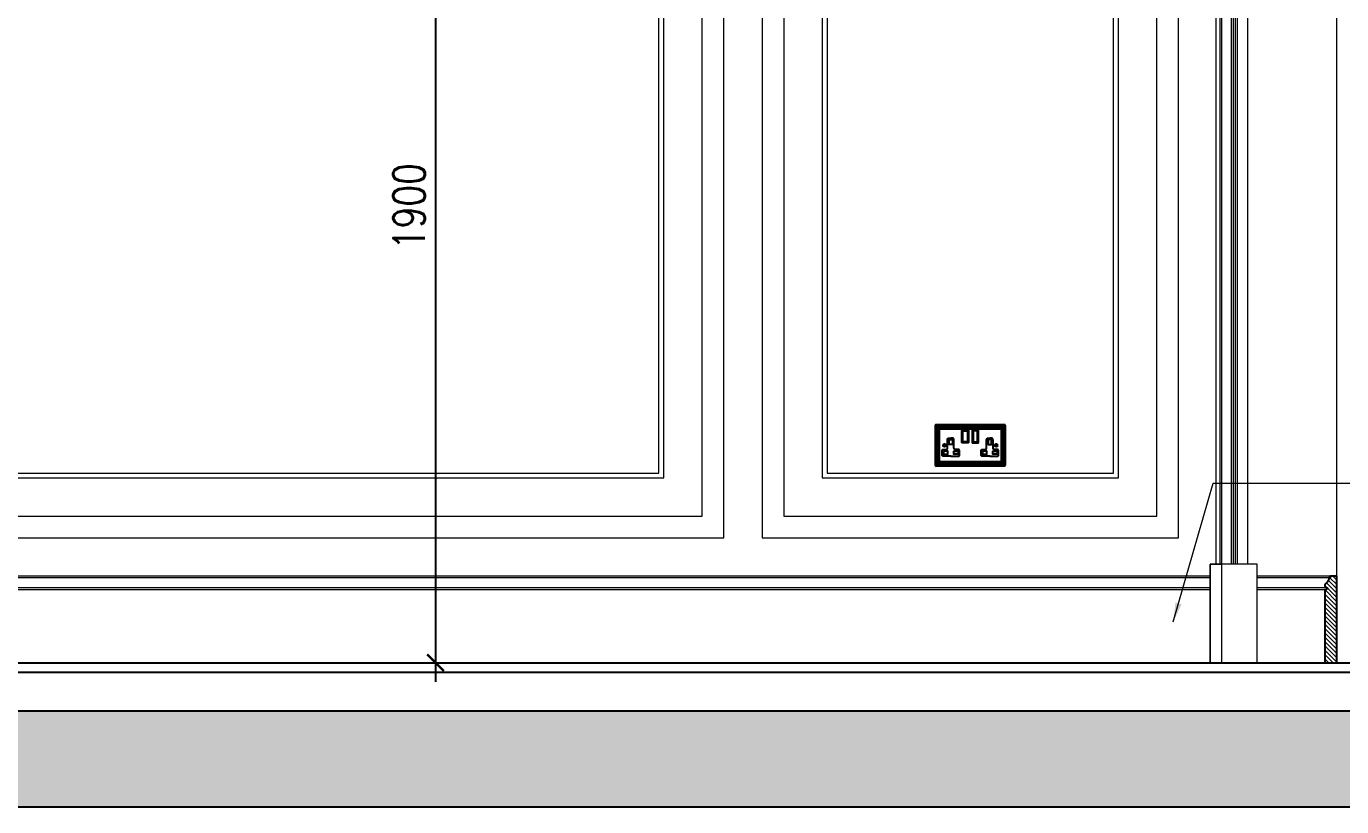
# Model space of a CAD drawing. Header units: millimetres. Extents: x -10942 to 92711, y -16583 to 30009.
# Drawn here: x 46776 to 49515, y 18562 to 20188 of the extents above; entities that cross this region are included whole.
import ezdxf

# ---------------------------------------------------------------- set-up
doc = ezdxf.new("R2010")
doc.units = ezdxf.units.MM
doc.header["$LTSCALE"] = 1000
doc.header["$MEASUREMENT"] = 0
doc.linetypes.add('DASHED', pattern=[0.75, 0.5, -0.25])
doc.linetypes.add('HIDDEN', pattern=[0.375, 0.25, -0.125])
for name, color, linetype in [('A-DIM', 9, 'Continuous'), ('A-Hidden', 8, 'HIDDEN'), ('Layer1', 1, 'Continuous'), ('Layer3', 3, 'Continuous'), ('Layer7', 8, 'Continuous'), ('WOOD', 23, 'Continuous'), ('WOOD 01', 34, 'Continuous')]:
    doc.layers.add(name, color=color, linetype=linetype)
for name, color, linetype, lineweight in [('A-RNDR-PLST', 1, 'Continuous', 9), ('GRC', 41, 'Continuous', 0), ('ID-NOTES', 3, 'Continuous', 0)]:
    doc.layers.add(name, color=color, linetype=linetype, lineweight=lineweight)
doc.styles.add('ST9', font='romans.shx', dxfattribs={"width": 0.8})
doc.styles.add('ZZ-Dim All', font='romans.shx', dxfattribs={"width": 0.8})
doc.dimstyles.new('DIM 0200', dxfattribs={"dimscale": 200, "dimtxt": 1, "dimasz": 0.8, "dimexe": 0.5, "dimexo": 1, "dimgap": 0.4, "dimtad": 1, "dimdec": 0, "dimrnd": 10, "dimdsep": 46, "dimtxsty": 'ZZ-Dim All', "dimblk1": 'ARCHTICK', "dimblk2": 'ARCHTICK', "dimsah": 1, "dimcen": 1, "dimdle": 0.5, "dimclrd": 256, "dimclre": 256, "dimclrt": 256, "dimadec": 0, "dimazin": 2, "dimtfac": 1, "dimtdec": 0, "dimtix": 1, "dimtmove": 2, "dimatfit": 2, "dimfxl": 1, "dimfxlon": 1, "dimtolj": 1, "dimtzin": 0, "dimlwd": -1, "dimlwe": -1, "dimarcsym": 0})
doc.dimstyles.new('DIM-20', dxfattribs={"dimscale": 1000, "dimtxt": 0.044, "dimasz": 0.035, "dimexe": 0.022, "dimexo": 0.022, "dimgap": 0.022, "dimtad": 1, "dimdec": 0, "dimzin": 0, "dimdsep": 46, "dimtxsty": 'ST9', "dimblk1": 'ARCHTICK', "dimblk2": 'ARCHTICK', "dimsah": 1, "dimcen": 0.088, "dimdle": 0.04, "dimclrd": 256, "dimclre": 256, "dimclrt": 3, "dimadec": 0, "dimazin": 0, "dimtfac": 1, "dimtdec": 0, "dimtix": 1, "dimtofl": 0, "dimtmove": 1, "dimatfit": 3, "dimldrblk": 'CLOSED', "dimfxl": 1, "dimtolj": 1, "dimtzin": 0, "dimarcsym": 0})

# ---------------------------------------------------------------- blocks, each defined once
blk = doc.blocks.new('Wandsworth double socket')
at = {"layer": 'Layer7', "color": 1}
for p, q in [((4826.8, 1707.7), (4831.8, 1711)), ((4938.2, 1711.8), (4935, 1706.7))]:
    blk.add_line(p, q, dxfattribs=at)
for points in [[(4812, 1666.4), (4954, 1666.4, 0.414214), (4956, 1668.4), (4956, 1750.4, 0.414214), (4954, 1752.4), (4812, 1752.4, 0.414214), (4810, 1750.4), (4810, 1668.4, 0.414214)], [(4819, 1745.9), (4947, 1745.9, -0.414214), (4949, 1743.9), (4949, 1674.9, -0.414214), (4947, 1672.9), (4819, 1672.9, -0.414214), (4817, 1674.9), (4817, 1743.9, -0.414214)], [(4866.7, 1741.4), (4878.1, 1741.4, -0.414214), (4879.1, 1740.4), (4879.1, 1715.6, -0.414214), (4878.1, 1714.6), (4866.7, 1714.6, -0.414214), (4865.7, 1715.6), (4865.7, 1740.4, -0.414214)], [(4899.3, 1741.4), (4887.8, 1741.4, 0.414214), (4886.8, 1740.4), (4886.8, 1715.6, 0.414214), (4887.8, 1714.6), (4899.3, 1714.6, 0.414214), (4900.3, 1715.6), (4900.3, 1740.4, 0.414214)]]:
    blk.add_lwpolyline(points, format="xyb", close=True, dxfattribs=at)
for points in [[(4812, 1668.4), (4954, 1668.4), (4954, 1750.4), (4812, 1750.4)], [(4819, 1743.9), (4947, 1743.9), (4947, 1674.9), (4819, 1674.9)], [(4867.7, 1739.4), (4877.1, 1739.4), (4877.1, 1716.6), (4867.7, 1716.6)], [(4898.3, 1739.4), (4888.8, 1739.4), (4888.8, 1716.6), (4898.3, 1716.6)], [(4839.1, 1721.7), (4845.6, 1721.7), (4845.6, 1711.2), (4839.1, 1711.2)], [(4926.9, 1721.7), (4920.3, 1721.7), (4920.3, 1711.2), (4926.9, 1711.2)], [(4827.2, 1697.6), (4827.2, 1691), (4836.1, 1691), (4836.1, 1697.6)], [(4857.4, 1697.6), (4857.4, 1691), (4848.6, 1691), (4848.6, 1697.6)], [(4908.5, 1697.6), (4908.5, 1691), (4917.4, 1691), (4917.4, 1697.6)], [(4938.7, 1697.6), (4938.7, 1691), (4929.8, 1691), (4929.8, 1697.6)]]:
    blk.add_lwpolyline(points, close=True, dxfattribs=at)
for points in [[(4842.3, 1686.7), (4827.1, 1686.7, -0.414214), (4824.1, 1689.7), (4824.1, 1697.7, -0.414214), (4827.1, 1700.7), (4832.6, 1700.7, 0.414214), (4835.6, 1703.7), (4835.6, 1721.4, -0.414214), (4838.6, 1724.4), (4842.3, 1724.4)], [(4842.3, 1686.7), (4857.6, 1686.7, 0.414214), (4860.6, 1689.7), (4860.6, 1697.7, 0.414214), (4857.6, 1700.7), (4852, 1700.7, -0.414214), (4849, 1703.7), (4849, 1721.4, 0.414214), (4846, 1724.4), (4842.3, 1724.4)], [(4923.6, 1686.7), (4908.3, 1686.7, -0.414214), (4905.3, 1689.7), (4905.3, 1697.7, -0.414214), (4908.3, 1700.7), (4913.9, 1700.7, 0.414214), (4916.9, 1703.7), (4916.9, 1721.4, -0.414214), (4919.9, 1724.4), (4923.6, 1724.4)], [(4923.6, 1686.7), (4938.8, 1686.7, 0.414214), (4941.8, 1689.7), (4941.8, 1697.7, 0.414214), (4938.8, 1700.7), (4933.3, 1700.7, -0.414214), (4930.3, 1703.7), (4930.3, 1721.4, 0.414214), (4927.3, 1724.4), (4923.6, 1724.4)]]:
    blk.add_lwpolyline(points, format="xyb", dxfattribs=at)
for centre, radius in [((4814.5, 1748.1), 1.74), ((4814.5, 1744.6), 1.74), ((4814.5, 1741.1), 1.74), ((4814.5, 1737.6), 1.74), ((4814.5, 1734.1), 1.74), ((4814.5, 1730.5), 1.74), ((4814.5, 1727), 1.74), ((4818, 1748.1), 1.74), ((4821.5, 1748.1), 1.74), ((4825, 1748.1), 1.74), ((4828.5, 1748.1), 1.74), ((4832, 1748.1), 1.74), ((4835.5, 1748.1), 1.74), ((4839, 1748.1), 1.74), ((4842.6, 1748.1), 1.74), ((4846.1, 1748.1), 1.74), ((4849.6, 1748.1), 1.74), ((4853.1, 1748.1), 1.74), ((4856.6, 1748.1), 1.74), ((4860.1, 1748.1), 1.74), ((4863.6, 1748.1), 1.74), ((4867.1, 1748.1), 1.74), ((4870.7, 1748.1), 1.74), ((4874.2, 1748.1), 1.74), ((4877.7, 1748.1), 1.74), ((4881.2, 1748.1), 1.74), ((4884.7, 1748.1), 1.74), ((4888.2, 1748.1), 1.74), ((4891.7, 1748.1), 1.74), ((4895.3, 1748.1), 1.74), ((4898.8, 1748.1), 1.74), ((4902.3, 1748.1), 1.74), ((4905.8, 1748.1), 1.74), ((4909.3, 1748.1), 1.74), ((4912.8, 1748.1), 1.74), ((4916.3, 1748.1), 1.74), ((4919.8, 1748.1), 1.74), ((4923.4, 1748.1), 1.74), ((4926.9, 1748.1), 1.74), ((4930.4, 1748.1), 1.74), ((4933.9, 1748.1), 1.74), ((4937.4, 1748.1), 1.74), ((4940.9, 1748.1), 1.74), ((4944.4, 1748.1), 1.74), ((4947.9, 1748.1), 1.74), ((4951.5, 1748.1), 1.74), ((4951.5, 1744.6), 1.74), ((4951.5, 1741.1), 1.74), ((4951.5, 1737.6), 1.74), ((4951.5, 1734.1), 1.74), ((4951.5, 1730.5), 1.74), ((4951.5, 1727), 1.74), ((4814.5, 1723.5), 1.74), ((4814.5, 1720), 1.74), ((4814.5, 1716.5), 1.74), ((4814.5, 1713), 1.74), ((4814.5, 1709.5), 1.74), ((4814.5, 1706), 1.74), ((4814.5, 1702.4), 1.74), ((4814.5, 1698.9), 1.74), ((4829.3, 1709.4), 3), ((4936.7, 1709.4), 3), ((4951.5, 1723.5), 1.74), ((4951.5, 1720), 1.74), ((4951.5, 1716.5), 1.74), ((4951.5, 1713), 1.74), ((4951.5, 1709.5), 1.74), ((4951.5, 1706), 1.74), ((4951.5, 1702.4), 1.74), ((4951.5, 1698.9), 1.74), ((4814.5, 1695.4), 1.74), ((4814.5, 1691.9), 1.74), ((4814.5, 1688.4), 1.74), ((4814.5, 1684.9), 1.74), ((4814.5, 1681.4), 1.74), ((4814.5, 1677.9), 1.74), ((4814.5, 1674.3), 1.74), ((4814.5, 1670.6), 1.74), ((4818, 1670.6), 1.74), ((4821.5, 1670.6), 1.74), ((4825, 1670.6), 1.74), ((4828.5, 1670.6), 1.74), ((4832, 1670.6), 1.74), ((4835.5, 1670.6), 1.74), ((4839, 1670.6), 1.74), ((4842.6, 1670.6), 1.74), ((4846.1, 1670.6), 1.74), ((4849.6, 1670.6), 1.74), ((4853.1, 1670.6), 1.74), ((4856.6, 1670.6), 1.74), ((4860.1, 1670.6), 1.74), ((4863.6, 1670.6), 1.74), ((4867.1, 1670.6), 1.74), ((4870.7, 1670.6), 1.74), ((4874.2, 1670.6), 1.74), ((4877.7, 1670.6), 1.74), ((4881.2, 1670.6), 1.74), ((4884.7, 1670.6), 1.74), ((4888.2, 1670.6), 1.74), ((4891.7, 1670.6), 1.74), ((4895.3, 1670.6), 1.74), ((4898.8, 1670.6), 1.74), ((4902.3, 1670.6), 1.74), ((4905.8, 1670.6), 1.74), ((4909.3, 1670.6), 1.74), ((4912.8, 1670.6), 1.74), ((4916.3, 1670.6), 1.74), ((4919.8, 1670.6), 1.74), ((4923.4, 1670.6), 1.74), ((4926.9, 1670.6), 1.74), ((4930.4, 1670.6), 1.74), ((4933.9, 1670.6), 1.74), ((4937.4, 1670.6), 1.74), ((4940.9, 1670.6), 1.74), ((4944.4, 1670.6), 1.74), ((4947.9, 1670.6), 1.74), ((4951.5, 1695.4), 1.74), ((4951.5, 1691.9), 1.74), ((4951.5, 1688.4), 1.74), ((4951.5, 1684.9), 1.74), ((4951.5, 1681.4), 1.74), ((4951.5, 1677.9), 1.74), ((4951.5, 1674.3), 1.74), ((4951.5, 1670.6), 1.74)]:
    blk.add_circle(centre, radius, dxfattribs=at)
blk = doc.blocks.new('_ARCHTICK')
at = {"color": 0, "linetype": 'ByBlock', "const_width": 0.15}
blk.add_lwpolyline([(-0.5, -0.5), (0.5, 0.5)], dxfattribs=at)
blk = doc.blocks.new('*D229')
at = {"layer": 'A-DIM', "lineweight": -2, "transparency": 16777216}
for p, q in [((47628, 20802.1), (47628, 18822.1)), ((47112, 20762.1), (47650, 20762.1)), ((47130.6, 18862.1), (47650, 18862.1))]:
    blk.add_line(p, q, dxfattribs=at)
at = {"layer": 'Defpoints', "color": 0, "transparency": 16777216}
for p in [(47090, 20762.1, 0), (47108.6, 18862.1, 0), (47628, 18862.1)]:
    blk.add_point(p, dxfattribs=at)
at = {"layer": 'A-DIM', "lineweight": -2, "transparency": 16777216, "xscale": 35, "yscale": 35, "zscale": 35}
for p, rotation in [((47628, 20762.1), 90), ((47628, 18862.1), 270)]:
    blk.add_blockref('_ARCHTICK', p, dxfattribs=dict(at, rotation=rotation))
at = {"layer": 'A-DIM', "color": 3, "transparency": 16777216, "insert": (47573, 19812.1), "char_height": 66, "attachment_point": 5, "rotation": 90, "style": 'ST9'}
blk.add_mtext('\\A1;1900', dxfattribs=at)
blk = doc.blocks.new('_CLOSED')
at = {"color": 0, "linetype": 'ByBlock'}
for p, q in [((-1, 0.167), (0, 0)), ((-1, 0.167), (-1, -0.167)), ((0, 0), (-1, -0.167)), ((0, 0), (-1, 0))]:
    blk.add_line(p, q, dxfattribs=at)

msp = doc.modelspace()

# ---------------------------------------------------------------- hatches: boundary and pattern name
at = {"layer": 'Layer7'}
h = msp.add_hatch(dxfattribs=at)
h.set_pattern_fill('AR-CONC', color=256, scale=10, style=0)
h.set_pattern_definition([(50, (21065.793, 29239.3), (71.72602, -6.27521), [7.5, -82.5]), (355, (21065.79, 29239.3), (-13.87513, 75.21921), [6, -66]), (100.4514, (21071.77, 29238.78), (57.85094, 68.94395), [6.37402, -70.11421]), (46.1842, (21065.79, 29259.3), (106.7241, -16.5519), [11.25, -123.75]), (96.6356, (21074.69, 29257.92), (93.46627, 97.4118), [9.56103, -105.1713]), (351.1842, (21065.79, 29259.3), (93.4662, 97.41186), [9, -99]), (21, (21075.793, 29254.3), (59.6907, -40.26189), [7.5, -82.5]), (326, (21075.79, 29254.3), (24.33153, 72.515), [6, -66]), (71.4514, (21080.77, 29250.95), (84.02226, 32.25305), [6.37402, -70.11421]), (37.5, (21065.793, 29239.302), (1.215986, 33.289385), [0, -65.2, 0, -67, 0, -66.25]), (7.5, (21065.793, 29239.302), (26.306954, 39.44117), [0, -38.2, 0, -63.7, 0, -25.25]), (327.5, (21043.493, 29239.302), (53.382244, -2.255487), [0, -25, 0, -78, 0, -103.5]), (317.5, (21033.493, 29239.302), (58.31862, 10.0105), [0, -32.5, 0, -51.8, 0, -73.5])])
h.paths.add_polyline_path([(39270.2, 18762.1), (39270.2, 18562.1), (50068.3, 18562.1), (50068.3, 18762.1)])
at = {"layer": 'WOOD', "lineweight": 0}
h = msp.add_hatch(dxfattribs=at)
h.set_pattern_fill('ANSI31', color=256, scale=2, angle=180, style=0)
h.set_pattern_definition([(315, (44434.123, 21105.2196), (-4.490128, -4.490128), [])])
edge = h.paths.add_edge_path()
edge.add_line((49505, 18862.1), (49505, 19042.1))
edge.add_line((49505, 19042.1), (49491, 19042.1))
edge.add_line((49491, 19042.1), (49491, 19039.1))
edge.add_line((49491, 19039.1), (49488, 19039.1))
edge.add_line((49488, 19039.1), (49488, 19038.9))
edge.add_line((49488, 19038.9), (49488.1, 19038.8))
edge.add_line((49488.1, 19038.8), (49488.1, 19038.7))
edge.add_line((49488.1, 19038.7), (49488.1, 19038.6))
edge.add_line((49488.1, 19038.6), (49488.1, 19038.5))
edge.add_line((49488.1, 19038.5), (49488.1, 19038.4))
edge.add_line((49488.1, 19038.4), (49488.1, 19038.3))
edge.add_line((49488.1, 19038.3), (49488.1, 19038.2))
edge.add_line((49488.1, 19038.2), (49488.1, 19038.1))
edge.add_line((49488.1, 19038.1), (49488.1, 19038))
edge.add_line((49488.1, 19038), (49488.1, 19037.9))
edge.add_line((49488.1, 19037.9), (49488.1, 19037.8))
edge.add_line((49488.1, 19037.8), (49488.1, 19037.7))
edge.add_line((49488.1, 19037.7), (49488.1, 19037.6))
edge.add_line((49488.1, 19037.6), (49488.1, 19037.5))
edge.add_line((49488.1, 19037.5), (49488.1, 19037.4))
edge.add_line((49488.1, 19037.4), (49488.1, 19037.3))
edge.add_line((49488.1, 19037.3), (49488.1, 19037.2))
edge.add_line((49488.1, 19037.2), (49488.1, 19037.1))
edge.add_line((49488.1, 19037.1), (49488.1, 19036.9))
edge.add_line((49488.1, 19036.9), (49488.1, 19036.8))
edge.add_line((49488.1, 19036.8), (49488, 19036.7))
edge.add_line((49488, 19036.7), (49488, 19036.6))
edge.add_line((49488, 19036.6), (49488, 19036.5))
edge.add_line((49488, 19036.5), (49488, 19036.4))
edge.add_line((49488, 19036.4), (49488, 19036.3))
edge.add_line((49488, 19036.3), (49488, 19036.2))
edge.add_line((49488, 19036.2), (49488, 19036.1))
edge.add_line((49488, 19036.1), (49488, 19036))
edge.add_line((49488, 19036), (49488, 19035.9))
edge.add_line((49488, 19035.9), (49488, 19035.8))
edge.add_line((49488, 19035.8), (49487.9, 19035.7))
edge.add_line((49487.9, 19035.7), (49487.9, 19035.6))
edge.add_line((49487.9, 19035.6), (49487.9, 19035.5))
edge.add_line((49487.9, 19035.5), (49487.9, 19035.4))
edge.add_line((49487.9, 19035.4), (49487.9, 19035.3))
edge.add_line((49487.9, 19035.3), (49487.9, 19035.2))
edge.add_line((49487.9, 19035.2), (49487.9, 19035.1))
edge.add_line((49487.9, 19035.1), (49487.8, 19035))
edge.add_line((49487.8, 19035), (49487.8, 19034.8))
edge.add_line((49487.8, 19034.8), (49487.8, 19034.7))
edge.add_line((49487.8, 19034.7), (49487.8, 19034.6))
edge.add_line((49487.8, 19034.6), (49487.8, 19034.5))
edge.add_line((49487.8, 19034.5), (49487.7, 19034.4))
edge.add_line((49487.7, 19034.4), (49487.7, 19034.3))
edge.add_line((49487.7, 19034.3), (49487.7, 19034.2))
edge.add_line((49487.7, 19034.2), (49487.7, 19034.1))
edge.add_line((49487.7, 19034.1), (49487.6, 19034))
edge.add_line((49487.6, 19034), (49487.6, 19033.9))
edge.add_line((49487.6, 19033.9), (49487.6, 19033.8))
edge.add_line((49487.6, 19033.8), (49487.5, 19033.7))
edge.add_line((49487.5, 19033.7), (49487.5, 19033.6))
edge.add_line((49487.5, 19033.6), (49487.5, 19033.5))
edge.add_line((49487.5, 19033.5), (49487.4, 19033.4))
edge.add_line((49487.4, 19033.4), (49487.4, 19033.3))
edge.add_line((49487.4, 19033.3), (49487.4, 19033.2))
edge.add_line((49487.4, 19033.2), (49487.3, 19033.1))
edge.add_line((49487.3, 19033.1), (49487.3, 19033))
edge.add_line((49487.3, 19033), (49487.3, 19032.9))
edge.add_line((49487.3, 19032.9), (49487.2, 19032.8))
edge.add_line((49487.2, 19032.8), (49487.2, 19032.7))
edge.add_line((49487.2, 19032.7), (49487.1, 19032.6))
edge.add_line((49487.1, 19032.6), (49487.1, 19032.5))
edge.add_line((49487.1, 19032.5), (49487, 19032.4))
edge.add_line((49487, 19032.4), (49487, 19032.4))
edge.add_line((49487, 19032.4), (49486.9, 19032.3))
edge.add_line((49486.9, 19032.3), (49486.9, 19032.2))
edge.add_line((49486.9, 19032.2), (49486.8, 19032.1))
edge.add_line((49486.8, 19032.1), (49486.8, 19032))
edge.add_line((49486.8, 19032), (49486.7, 19031.9))
edge.add_line((49486.7, 19031.9), (49486.7, 19031.8))
edge.add_line((49486.7, 19031.8), (49486.6, 19031.7))
edge.add_line((49486.6, 19031.7), (49486.6, 19031.6))
edge.add_line((49486.6, 19031.6), (49486.5, 19031.5))
edge.add_line((49486.5, 19031.5), (49486.5, 19031.4))
edge.add_line((49486.5, 19031.4), (49486.4, 19031.3))
edge.add_line((49486.4, 19031.3), (49486.3, 19031.2))
edge.add_line((49486.3, 19031.2), (49486.3, 19031.2))
edge.add_line((49486.3, 19031.2), (49486.2, 19031.1))
edge.add_line((49486.2, 19031.1), (49486.2, 19031))
edge.add_line((49486.2, 19031), (49486.1, 19030.9))
edge.add_line((49486.1, 19030.9), (49486, 19030.8))
edge.add_line((49486, 19030.8), (49486, 19030.7))
edge.add_line((49486, 19030.7), (49485.9, 19030.6))
edge.add_line((49485.9, 19030.6), (49485.8, 19030.6))
edge.add_line((49485.8, 19030.6), (49485.8, 19030.5))
edge.add_line((49485.8, 19030.5), (49485.7, 19030.4))
edge.add_line((49485.7, 19030.4), (49485.6, 19030.3))
edge.add_line((49485.6, 19030.3), (49485.6, 19030.2))
edge.add_line((49485.6, 19030.2), (49485.5, 19030.1))
edge.add_line((49485.5, 19030.1), (49485.4, 19030.1))
edge.add_line((49485.4, 19030.1), (49485.4, 19030))
edge.add_line((49485.4, 19030), (49485.3, 19029.9))
edge.add_line((49485.3, 19029.9), (49485.2, 19029.8))
edge.add_line((49485.2, 19029.8), (49485.1, 19029.7))
edge.add_line((49485.1, 19029.7), (49485.1, 19029.7))
edge.add_line((49485.1, 19029.7), (49485, 19029.6))
edge.add_line((49485, 19029.6), (49484.9, 19029.5))
edge.add_line((49484.9, 19029.5), (49484.9, 19029.4))
edge.add_line((49484.9, 19029.4), (49484.8, 19029.3))
edge.add_line((49484.8, 19029.3), (49484.7, 19029.3))
edge.add_line((49484.7, 19029.3), (49484.6, 19029.2))
edge.add_line((49484.6, 19029.2), (49484.5, 19029.1))
edge.add_line((49484.5, 19029.1), (49484.5, 19029))
edge.add_line((49484.5, 19029), (49484.4, 19029))
edge.add_line((49484.4, 19029), (49484.3, 19028.9))
edge.add_line((49484.3, 19028.9), (49484.2, 19028.8))
edge.add_line((49484.2, 19028.8), (49484.2, 19028.8))
edge.add_line((49484.2, 19028.8), (49484.1, 19028.7))
edge.add_line((49484.1, 19028.7), (49484, 19028.6))
edge.add_line((49484, 19028.6), (49483.9, 19028.5))
edge.add_line((49483.9, 19028.5), (49483.8, 19028.5))
edge.add_line((49483.8, 19028.5), (49483.7, 19028.4))
edge.add_line((49483.7, 19028.4), (49483.7, 19028.3))
edge.add_line((49483.7, 19028.3), (49483.6, 19028.3))
edge.add_line((49483.6, 19028.3), (49483.5, 19028.2))
edge.add_line((49483.5, 19028.2), (49483.4, 19028.1))
edge.add_line((49483.4, 19028.1), (49483.3, 19028.1))
edge.add_line((49483.3, 19028.1), (49483.3, 19028))
edge.add_line((49483.3, 19028), (49483.2, 19027.9))
edge.add_line((49483.2, 19027.9), (49483.1, 19027.9))
edge.add_line((49483.1, 19027.9), (49483, 19027.8))
edge.add_line((49483, 19027.8), (49482.9, 19027.7))
edge.add_line((49482.9, 19027.7), (49482.8, 19027.7))
edge.add_line((49482.8, 19027.7), (49482.8, 19027.6))
edge.add_line((49482.8, 19027.6), (49482.7, 19027.5))
edge.add_line((49482.7, 19027.5), (49482.6, 19027.5))
edge.add_line((49482.6, 19027.5), (49482.5, 19027.4))
edge.add_line((49482.5, 19027.4), (49482.4, 19027.3))
edge.add_line((49482.4, 19027.3), (49482.4, 19027.3))
edge.add_line((49482.4, 19027.3), (49482.3, 19027.2))
edge.add_line((49482.3, 19027.2), (49482.2, 19027.1))
edge.add_line((49482.2, 19027.1), (49482.1, 19027.1))
edge.add_line((49482.1, 19027.1), (49482, 19027))
edge.add_line((49482, 19027), (49482, 19026.9))
edge.add_line((49482, 19026.9), (49481.9, 19026.9))
edge.add_line((49481.9, 19026.9), (49481.8, 19026.8))
edge.add_line((49481.8, 19026.8), (49481.7, 19026.7))
edge.add_line((49481.7, 19026.7), (49481.7, 19026.6))
edge.add_line((49481.7, 19026.6), (49481.6, 19026.6))
edge.add_line((49481.6, 19026.6), (49481.5, 19026.5))
edge.add_line((49481.5, 19026.5), (49481.4, 19026.4))
edge.add_line((49481.4, 19026.4), (49481.4, 19026.3))
edge.add_line((49481.4, 19026.3), (49481.3, 19026.2))
edge.add_line((49481.3, 19026.2), (49481.2, 19026.2))
edge.add_line((49481.2, 19026.2), (49481.2, 19026.1))
edge.add_line((49481.2, 19026.1), (49481.1, 19026))
edge.add_line((49481.1, 19026), (49481, 19025.9))
edge.add_line((49481, 19025.9), (49481, 19025.8))
edge.add_line((49481, 19025.8), (49480.9, 19025.7))
edge.add_line((49480.9, 19025.7), (49480.9, 19025.6))
edge.add_line((49480.9, 19025.6), (49480.8, 19025.6))
edge.add_line((49480.8, 19025.6), (49480.7, 19025.5))
edge.add_line((49480.7, 19025.5), (49480.7, 19025.4))
edge.add_line((49480.7, 19025.4), (49480.6, 19025.3))
edge.add_line((49480.6, 19025.3), (49480.6, 19025.2))
edge.add_line((49480.6, 19025.2), (49480.5, 19025.1))
edge.add_line((49480.5, 19025.1), (49480.5, 19025))
edge.add_line((49480.5, 19025), (49480.4, 19024.9))
edge.add_line((49480.4, 19024.9), (49480.4, 19024.8))
edge.add_line((49480.4, 19024.8), (49480.3, 19024.7))
edge.add_line((49480.3, 19024.7), (49480.3, 19024.6))
edge.add_line((49480.3, 19024.6), (49480.2, 19024.5))
edge.add_line((49480.2, 19024.5), (49480.2, 19024.4))
edge.add_line((49480.2, 19024.4), (49480.2, 19024.3))
edge.add_line((49480.2, 19024.3), (49480.1, 19024.2))
edge.add_line((49480.1, 19024.2), (49480.1, 19024.1))
edge.add_line((49480.1, 19024.1), (49480.1, 19024))
edge.add_line((49480.1, 19024), (49480, 19023.9))
edge.add_line((49480, 19023.9), (49480, 19023.8))
edge.add_line((49480, 19023.8), (49480, 19023.7))
edge.add_line((49480, 19023.7), (49480, 19023.6))
edge.add_line((49480, 19023.6), (49480, 19023.5))
edge.add_line((49480, 19023.5), (49479.9, 19023.4))
edge.add_line((49479.9, 19023.4), (49479.9, 19023.3))
edge.add_line((49479.9, 19023.3), (49479.9, 19023.2))
edge.add_line((49479.9, 19023.2), (49479.9, 19023))
edge.add_line((49479.9, 19023), (49479.9, 19022.9))
edge.add_line((49479.9, 19022.9), (49479.9, 19022.8))
edge.add_line((49479.9, 19022.8), (49479.9, 19022.7))
edge.add_line((49479.9, 19022.7), (49479.9, 19022.6))
edge.add_line((49479.9, 19022.6), (49479.9, 19022.5))
edge.add_line((49479.9, 19022.5), (49479.9, 19022.4))
edge.add_line((49479.9, 19022.4), (49479.9, 19022.3))
edge.add_line((49479.9, 19022.3), (49479.9, 19022.2))
edge.add_line((49479.9, 19022.2), (49480, 19022.1))
edge.add_line((49480, 19022.1), (49480, 19022))
edge.add_line((49480, 19022), (49480, 19021.9))
edge.add_line((49480, 19021.9), (49480, 19021.7))
edge.add_line((49480, 19021.7), (49480, 19021.6))
edge.add_line((49480, 19021.6), (49480.1, 19021.5))
edge.add_line((49480.1, 19021.5), (49480.1, 19021.4))
edge.add_line((49480.1, 19021.4), (49480.1, 19021.3))
edge.add_line((49480.1, 19021.3), (49480.2, 19021.2))
edge.add_line((49480.2, 19021.2), (49480.2, 19021.1))
edge.add_line((49480.2, 19021.1), (49480.3, 19021))
edge.add_line((49480.3, 19021), (49480.3, 19020.9))
edge.add_line((49480.3, 19020.9), (49480.3, 19020.8))
edge.add_line((49480.3, 19020.8), (49480.4, 19020.7))
edge.add_line((49480.4, 19020.7), (49480.4, 19020.6))
edge.add_line((49480.4, 19020.6), (49480.5, 19020.5))
edge.add_line((49480.5, 19020.5), (49480.5, 19020.4))
edge.add_line((49480.5, 19020.4), (49480.6, 19020.3))
edge.add_line((49480.6, 19020.3), (49480.7, 19020.2))
edge.add_line((49480.7, 19020.2), (49480.7, 19020.2))
edge.add_line((49480.7, 19020.2), (49480.8, 19020.1))
edge.add_line((49480.8, 19020.1), (49480.8, 19020))
edge.add_line((49480.8, 19020), (49480.9, 19019.9))
edge.add_line((49480.9, 19019.9), (49481, 19019.8))
edge.add_line((49481, 19019.8), (49481.1, 19019.7))
edge.add_line((49481.1, 19019.7), (49481.1, 19019.7))
edge.add_line((49481.1, 19019.7), (49481.2, 19019.6))
edge.add_line((49481.2, 19019.6), (49481.3, 19019.5))
edge.add_line((49481.3, 19019.5), (49481.4, 19019.5))
edge.add_line((49481.4, 19019.5), (49481.4, 19019.4))
edge.add_line((49481.4, 19019.4), (49481.5, 19019.3))
edge.add_line((49481.5, 19019.3), (49481.6, 19019.3))
edge.add_line((49481.6, 19019.3), (49481.7, 19019.2))
edge.add_line((49481.7, 19019.2), (49481.8, 19019.2))
edge.add_line((49481.8, 19019.2), (49481.9, 19019.1))
edge.add_line((49481.9, 19019.1), (49482, 19019))
edge.add_line((49482, 19019), (49482.1, 19019))
edge.add_line((49482.1, 19019), (49482.2, 19018.9))
edge.add_line((49482.2, 19018.9), (49482.3, 19018.9))
edge.add_line((49482.3, 19018.9), (49482.4, 19018.9))
edge.add_line((49482.4, 19018.9), (49482.5, 19018.8))
edge.add_line((49482.5, 19018.8), (49482.6, 19018.8))
edge.add_line((49482.6, 19018.8), (49482.7, 19018.7))
edge.add_line((49482.7, 19018.7), (49482.8, 19018.7))
edge.add_line((49482.8, 19018.7), (49482.9, 19018.7))
edge.add_line((49482.9, 19018.7), (49483, 19018.6))
edge.add_line((49483, 19018.6), (49483.1, 19018.6))
edge.add_line((49483.1, 19018.6), (49483.2, 19018.6))
edge.add_line((49483.2, 19018.6), (49483.3, 19018.5))
edge.add_line((49483.3, 19018.5), (49483.4, 19018.5))
edge.add_line((49483.4, 19018.5), (49483.5, 19018.5))
edge.add_line((49483.5, 19018.5), (49483.6, 19018.5))
edge.add_line((49483.6, 19018.5), (49483.7, 19018.4))
edge.add_line((49483.7, 19018.4), (49483.8, 19018.4))
edge.add_line((49483.8, 19018.4), (49483.9, 19018.4))
edge.add_line((49483.9, 19018.4), (49484, 19018.4))
edge.add_line((49484, 19018.4), (49484.1, 19018.4))
edge.add_line((49484.1, 19018.4), (49484.2, 19018.3))
edge.add_line((49484.2, 19018.3), (49484.4, 19018.3))
edge.add_line((49484.4, 19018.3), (49484.5, 19018.3))
edge.add_line((49484.5, 19018.3), (49484.6, 19018.3))
edge.add_line((49484.6, 19018.3), (49484.7, 19018.3))
edge.add_line((49484.7, 19018.3), (49484.8, 19018.3))
edge.add_line((49484.8, 19018.3), (49484.9, 19018.3))
edge.add_line((49484.9, 19018.3), (49485, 19018.3))
edge.add_line((49485, 19018.3), (49485.1, 19018.3))
edge.add_line((49485.1, 19018.3), (49485.2, 19018.3))
edge.add_line((49485.2, 19018.3), (49485.3, 19018.3))
edge.add_line((49485.3, 19018.3), (49485.4, 19018.3))
edge.add_line((49485.4, 19018.3), (49485.6, 19018.3))
edge.add_line((49485.6, 19018.3), (49485.7, 19018.3))
edge.add_arc((49480, 19019.2), 5.7, -90, -9.264, ccw=False)
edge.add_line((49480, 19013.5), (49480, 18862.1))
edge.add_line((49480, 18862.1), (49505, 18862.1))

# ---------------------------------------------------------------- linework, layer by layer
at = {"layer": 'A-Hidden', "linetype": 'DASHED', "lineweight": 0, "ltscale": 10}
msp.add_line((51921.8, 18862.1, 0), (42603.5, 18862.1, 0), dxfattribs=at)
at = {"layer": 'A-RNDR-PLST', "color": 1, "ltscale": 0.03}
msp.add_line((49505, 18862.1, 0), (49505, 22312.1, 0), dxfattribs=at)
at = {"layer": 'GRC', "lineweight": 0, "elevation": 0}
for points in [[(48228.3, 21907.1), (45951.7, 21907.1), (45951.7, 19122.1), (48228.3, 19122.1)], [(49175, 21907.1), (48308.3, 21907.1), (48308.3, 19122.1), (49175, 19122.1)], [(48183.3, 21862.1), (45996.7, 21862.1), (45996.7, 19167.1), (48183.3, 19167.1)], [(49130, 21862.1), (48353.3, 21862.1), (48353.3, 19167.1), (49130, 19167.1)], [(48103.3, 21782.1), (46076.7, 21782.1), (46076.7, 19247.1), (48103.3, 19247.1)], [(49050, 21782.1), (48433.3, 21782.1), (48433.3, 19247.1), (49050, 19247.1)], [(48093.3, 21772.1), (46086.7, 21772.1), (46086.7, 19257.1), (48093.3, 19257.1)], [(49040, 21772.1), (48443.3, 21772.1), (48443.3, 19257.1), (49040, 19257.1)]]:
    msp.add_lwpolyline(points, close=True, dxfattribs=at)
at = {"layer": 'Layer1'}
for p, q in [((39270.2, 18862.1, 0), (50068.3, 18862.1, 0)), ((39270.2, 18842.1, 0), (50068.3, 18842.1, 0))]:
    msp.add_line(p, q, dxfattribs=at)
at = {"layer": 'Layer3'}
for p, q in [((39270.2, 18762.1, 0), (50068.3, 18762.1, 0)), ((39270.2, 18562.1, 0), (50068.3, 18562.1, 0))]:
    msp.add_line(p, q, dxfattribs=at)
at = {"layer": 'WOOD', "elevation": 0}
msp.add_lwpolyline([(49480.1, 18862.1), (49505, 18862.1), (49505, 19042.1), (49491, 19042.1), (49491, 19039.1), (49488, 19039.1, -0.273262), (49483.5, 19028.2, 0.078233), (49480.8, 19025.6, 0.348077), (49480.9, 19020, 0.226614), (49485.7, 19018.3, -0.367636), (49480, 19013.5), (49480.1, 18862.1)], format="xyb", dxfattribs=at)
at = {"layer": 'WOOD 01', "lineweight": 0, "ltscale": 500}
for p, q in [((49253.3, 21937.1, 0), (49253.3, 19067.1, 0)), ((49261, 21891.1, 0), (49261, 19067.1, 0)), ((49265, 21887.1, 0), (49265, 18862.1, 0)), ((49285, 21887.1, 0), (49285, 19067.1, 0)), ((49289.1, 21865.8, 0), (49289.1, 19067.1, 0)), ((49293.1, 21865.8, 0), (49293.1, 19067.1, 0)), ((49297.1, 21857.8, 0), (49297.1, 19067.1, 0)), ((49319.1, 21857.8, 0), (49319.1, 19067.1, 0)), ((49241, 19042.1, 0), (44935, 19042.1, 0)), ((49241, 19039.1, 0), (44935, 19039.1, 0)), ((49505.1, 19042.1, 0), (49339.1, 19042.1, 0)), ((49488.1, 19039.1, 0), (49339.1, 19039.1, 0)), ((49241, 19018.3, 0), (44935, 19018.3, 0)), ((49241, 19013.5, 0), (44935, 19013.5, 0)), ((49485.7, 19018.2, 0), (49339.1, 19018.2, 0)), ((49480.1, 19013.5, 0), (49339.1, 19013.5, 0))]:
    msp.add_line(p, q, dxfattribs=at)
at = {"layer": 'WOOD 01', "lineweight": 0, "ltscale": 500, "elevation": 0}
for points in [[(49339.1, 19067.1), (49241, 19067.1), (49241, 18862.1), (49339.1, 18862.1)], [(49265, 18862.1), (49241, 18862.1), (49241, 19067.1), (49265, 19067.1)]]:
    msp.add_lwpolyline(points, close=True, dxfattribs=at)

# ---------------------------------------------------------------- block references
msp.add_blockref('Wandsworth double socket', (43858.7, 17605.4, 0))

# ---------------------------------------------------------------- dimensions: what is measured, and where the dimension line sits
at = {"layer": 'A-DIM'}
dim = msp.add_linear_dim(base=(47628, 18862.1, 0), p1=(47090, 20762.1, 0), p2=(47108.6, 18862.1, 0), angle=90, dimstyle='DIM-20', override={"dimtxt": 0.066}, dxfattribs=at)
dim.commit()
dim.dimension.update_dxf_attribs({"geometry": '*D229', "text_midpoint": (47573, 19812.1, 0)})

# ---------------------------------------------------------------- leaders
at = {"layer": 'ID-NOTES'}
msp.add_leader([(49164.3, 18947.1, 0), (49247.3, 19235.7, 0), (50439.9, 19235.7, 0)], dimstyle='DIM 0200', override={"dimasz": 0.2, "dimtad": 0, "dimclrd": 8}, dxfattribs=at)

doc.saveas('drawing.dxf')
